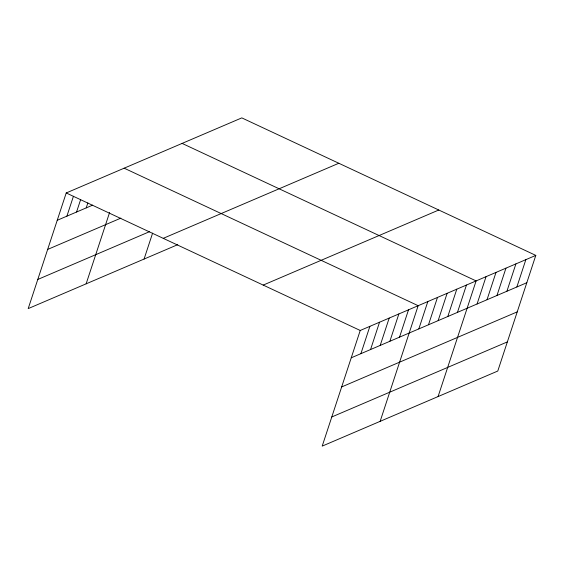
<?xml version="1.0" encoding="UTF-8"?>
<svg xmlns="http://www.w3.org/2000/svg" width="564" height="564" viewBox="0 0 564 564"><rect width="100%" height="100%" fill="white"/><g stroke="black" fill="none" stroke-linecap="round" stroke-linejoin="round"><path stroke-width="0.85" d="M535.8 255.393L360.227 330.469L322.199 446.117L497.779 371.041L535.8 255.393L241.801 117.883L66.221 192.958L28.2 308.607L177.752 244.656M66.897 216.16L73.433 196.279M76.549 212.029L80.638 199.607M86.207 207.897L87.843 202.927M86.137 283.833L109.585 212.515M144.081 259.052L152.597 233.151M360.897 353.67L369.878 326.344M370.555 349.539L379.537 322.213M380.206 345.415L389.195 318.082M389.865 341.283L398.854 313.958M399.524 337.152L408.505 309.826M380.143 421.343L418.164 305.695L124.165 168.185M418.833 328.897L427.822 301.564M428.492 324.765L437.481 297.439M438.15 320.641L447.132 293.308M447.809 316.51L456.791 289.177M457.46 312.378L466.449 285.053M438.08 396.57L476.108 280.921L182.101 143.404M477.066 303.996L486.055 276.663M487.014 299.738L496.003 272.412M496.969 295.487L505.95 268.161M506.916 291.236L515.905 263.903M516.864 286.977L525.852 259.651M57.239 220.284L92.644 205.148M47.658 249.429L120.886 218.12M37.781 279.462L149.636 231.628M163.243 238.339L338.816 163.257M263.205 285.095L438.778 210.012M351.238 357.802L526.811 282.726M341.657 386.946L517.23 311.871M331.78 416.972L507.36 341.897M66.221 192.958L360.227 330.469"/></g></svg>
